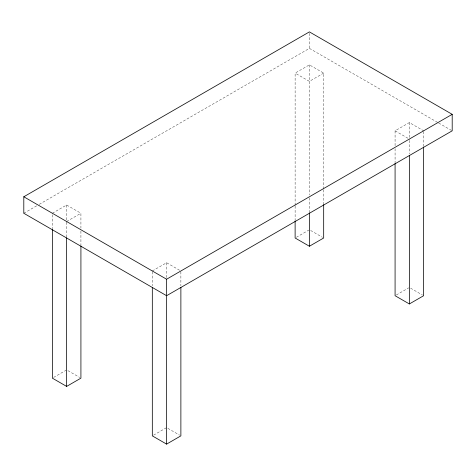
<?xml version="1.0" encoding="UTF-8"?>
<svg xmlns="http://www.w3.org/2000/svg" width="476" height="476" viewBox="0 0 476 476"><rect width="100%" height="100%" fill="white"/><g stroke="black" fill="none" stroke-linecap="round" stroke-linejoin="round"><path stroke-width="0.36" stroke-dasharray="2.38 1.78" d="M23.8 213.266L36.664 205.84M39.24 204.353L309.4 48.373L438.051 122.653M52.36 213.266L66.64 205.019L80.92 213.266L80.92 228.123M295.12 205.323L295.12 73.108L309.4 64.867L323.68 73.108L323.68 188.978M66.64 221.513L80.92 213.266M323.68 73.108L309.4 81.354L295.12 73.108M152.32 270.975L166.6 262.734L179.636 270.261M395.08 145.674L395.08 130.823L409.36 122.576L423.64 130.823M53.604 377.438L66.021 370.274M296.364 237.286L308.781 230.116M153.564 435.153L166.6 427.627M396.324 294.995L408.741 287.825M438.693 123.022L452.2 130.823M395.08 130.823L409.36 139.063M310.644 230.473L322.436 237.286M410.604 288.182L422.396 294.995M67.884 370.631L79.676 377.438M167.844 428.34L179.636 435.153M423.64 131.56L423.64 146.418M409.36 122.576L409.36 139.658M409.36 140.402L409.36 153.921M395.08 148.649L395.08 162.756M323.68 189.722L323.68 203.835M309.4 33.32L309.4 48.373M309.4 64.867L309.4 194.993M309.4 197.82L309.4 212.082M295.12 206.06L295.12 220.174M180.88 271.719L180.88 285.832M166.6 262.734L166.6 277.585M152.32 271.719L152.32 285.832M80.92 231.092L80.92 245.205M66.64 205.019L66.64 222.102M66.64 222.25L66.64 237.107M52.36 214.753L52.36 228.123"/><path stroke-width="0.71" d="M23.8 196.778L309.4 31.886L452.2 114.329L452.2 130.823L166.6 295.709L23.8 213.266L23.8 196.778L166.6 279.222L452.2 114.329M52.36 228.861L52.36 378.158L66.64 386.405L80.92 378.158L80.92 245.949M295.12 220.918L295.12 238L309.4 246.247L323.68 238L323.68 204.579M152.32 287.32L152.32 435.867L166.6 444.114L180.88 435.867L180.88 287.32M395.08 163.5L395.08 295.715L409.36 303.956L423.64 295.715L423.64 147.161M409.36 155.408L409.36 303.956M309.4 212.82L309.4 246.247M166.6 279.222L166.6 444.114M66.64 237.851L66.64 386.405"/></g></svg>
